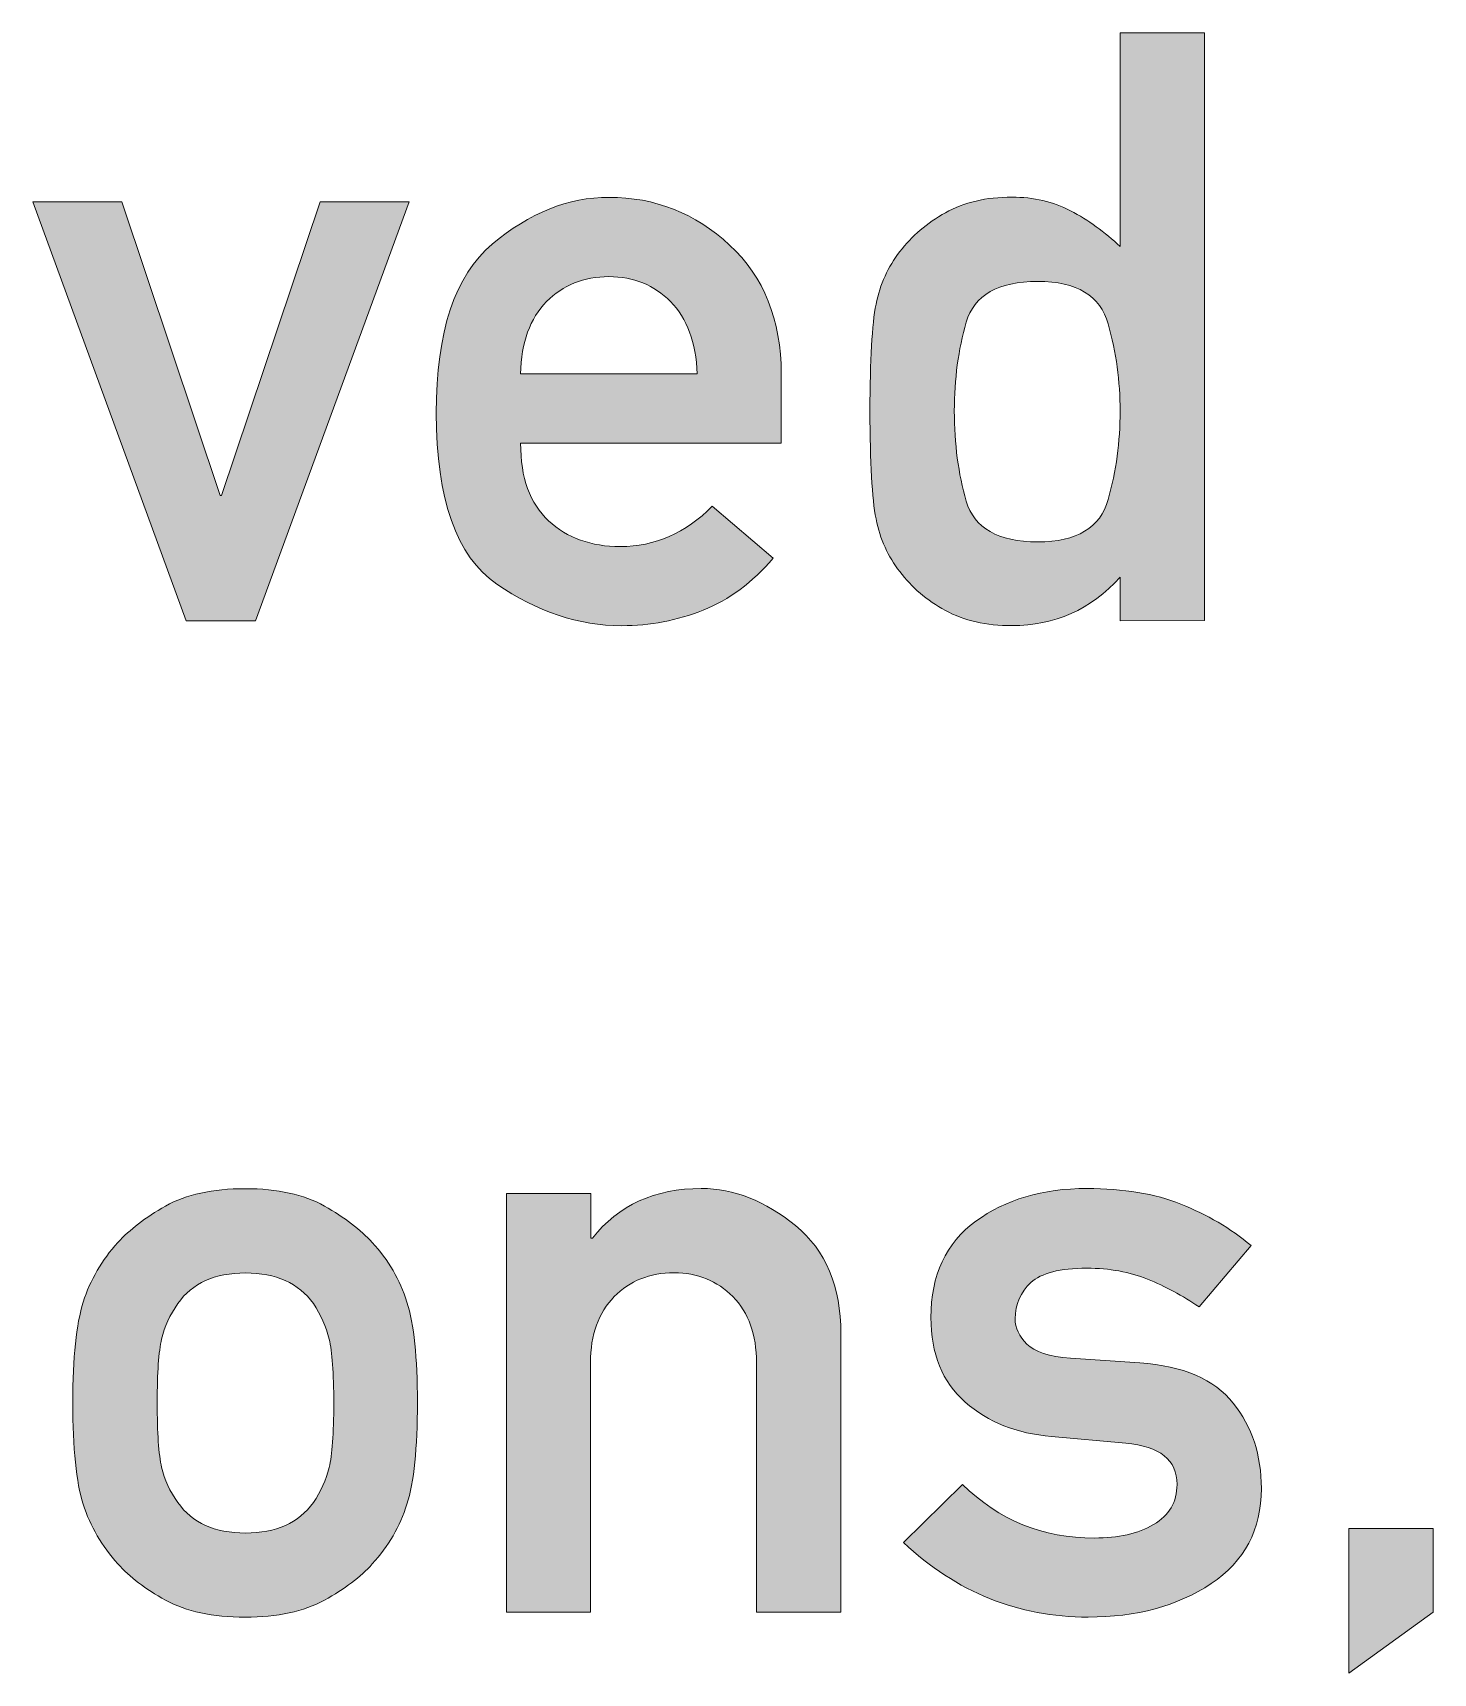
# Model space of a CAD drawing. Header units: inches. Extents: x 247 to 2765, y -1897 to -1110.
# Drawn here: x 2696.59 to 2703.76, y -1314.51 to -1306.1 of the extents above; entities that cross this region are included whole.
import ezdxf

# ---------------------------------------------------------------- set-up
doc = ezdxf.new("R2010")
doc.units = ezdxf.units.IN
doc.header["$MEASUREMENT"] = 0
doc.layers.add('Layer 1', color=7, linetype='Continuous')

# ---------------------------------------------------------------- blocks, each defined once
blk = doc.blocks.new('block 320')
at = {"layer": 'Layer 1', "true_color": 0x010101}
h = blk.add_hatch(color=18, dxfattribs=at)
h.dxf.hatch_style = 2
edge = h.paths.add_edge_path()
edge.add_spline(control_points=[(2702.1603, -1309.1149), (2702.1603, -1309.1149), (2702.1603, -1308.8917), (2702.1603, -1308.8917), (2702.0101, -1309.0577), (2701.8254, -1309.1397), (2701.6063, -1309.1397), (2701.474, -1309.1397), (2701.361, -1309.1139), (2701.2653, -1309.0622), (2701.1702, -1309.0102), (2701.0923, -1308.944), (2701.0317, -1308.8627), (2700.9711, -1308.787), (2700.9304, -1308.697), (2700.9097, -1308.593), (2700.8891, -1308.489), (2700.8787, -1308.3046), (2700.8787, -1308.0401), (2700.8787, -1307.7782), (2700.8891, -1307.596), (2700.9097, -1307.4933), (2700.9304, -1307.3907), (2700.9711, -1307.3007), (2701.0317, -1307.2236), (2701.0923, -1307.143), (2701.1709, -1307.0772), (2701.2653, -1307.0241), (2701.3607, -1306.971), (2701.474, -1306.9445), (2701.6063, -1306.9445), (2701.7169, -1306.9445), (2701.8172, -1306.9673), (2701.9067, -1307.0141), (2701.9963, -1307.0616), (2702.0811, -1307.123), (2702.161, -1307.1981), (2702.161, -1307.1981), (2702.161, -1306.1025), (2702.161, -1306.1025), (2702.161, -1306.1025), (2702.593, -1306.1025), (2702.593, -1306.1025), (2702.593, -1306.1025), (2702.593, -1309.1142), (2702.593, -1309.1142), (2702.593, -1309.1142), (2702.1603, -1309.1149), (2702.1603, -1309.1149), (2702.1603, -1309.1149), (2702.1603, -1309.1149), (2702.1603, -1309.1149)], knot_values=[0, 0, 0, 0, 1, 1, 1, 2, 2, 2, 3, 3, 3, 4, 4, 4, 5, 5, 5, 6, 6, 6, 7, 7, 7, 8, 8, 8, 9, 9, 9, 10, 10, 10, 11, 11, 11, 12, 12, 12, 13, 13, 13, 14, 14, 14, 15, 15, 15, 16, 16, 16, 17, 17, 17, 17], degree=3, periodic=1)
edge = h.paths.add_edge_path()
edge.add_spline(control_points=[(2701.7386, -1307.3765), (2701.5347, -1307.3765), (2701.4124, -1307.4461), (2701.3717, -1307.5853), (2701.3318, -1307.7252), (2701.3107, -1307.8761), (2701.3107, -1308.0401), (2701.3107, -1308.2089), (2701.3318, -1308.3618), (2701.3717, -1308.5017), (2701.4124, -1308.6409), (2701.5347, -1308.7105), (2701.7386, -1308.7105), (2701.9384, -1308.7105), (2702.0587, -1308.6381), (2702.0993, -1308.4934), (2702.14, -1308.3487), (2702.1603, -1308.1978), (2702.1603, -1308.0407), (2702.1603, -1307.8878), (2702.14, -1307.7396), (2702.0993, -1307.5943), (2702.0587, -1307.4489), (2701.9384, -1307.3765), (2701.7386, -1307.3765)], knot_values=[0, 0, 0, 0, 1, 1, 1, 2, 2, 2, 3, 3, 3, 4, 4, 4, 5, 5, 5, 6, 6, 6, 7, 7, 7, 8, 8, 8, 8], degree=3, periodic=1)
h = blk.add_hatch(color=18, dxfattribs=at)
h.dxf.hatch_style = 2
edge = h.paths.add_edge_path()
edge.add_spline(control_points=[(2700.424, -1308.2051), (2700.424, -1308.2051), (2699.0887, -1308.2051), (2699.0887, -1308.2051), (2699.0887, -1308.3822), (2699.1365, -1308.5144), (2699.2323, -1308.6026), (2699.3277, -1308.6908), (2699.4504, -1308.7349), (2699.5992, -1308.7349), (2699.777, -1308.7349), (2699.9341, -1308.666), (2700.0705, -1308.5282), (2700.0705, -1308.5282), (2700.3826, -1308.7949), (2700.3826, -1308.7949), (2700.2765, -1308.9189), (2700.157, -1309.0074), (2700.024, -1309.0605), (2699.891, -1309.1129), (2699.7518, -1309.1401), (2699.6068, -1309.1401), (2699.3863, -1309.1401), (2699.1734, -1309.0688), (2698.9667, -1308.9268), (2698.76, -1308.7842), (2698.6566, -1308.4924), (2698.6566, -1308.0514), (2698.6566, -1307.6332), (2698.7521, -1307.3452), (2698.9429, -1307.1853), (2699.1338, -1307.0255), (2699.3333, -1306.9455), (2699.5413, -1306.9455), (2699.777, -1306.9455), (2699.983, -1307.0265), (2700.1594, -1307.1898), (2700.3358, -1307.3531), (2700.424, -1307.5732), (2700.424, -1307.8502), (2700.424, -1307.8502), (2700.424, -1308.2051), (2700.424, -1308.2051), (2700.424, -1308.2051), (2700.424, -1308.2051), (2700.424, -1308.2051)], knot_values=[0, 0, 0, 0, 1, 1, 1, 2, 2, 2, 3, 3, 3, 4, 4, 4, 5, 5, 5, 6, 6, 6, 7, 7, 7, 8, 8, 8, 9, 9, 9, 10, 10, 10, 11, 11, 11, 12, 12, 12, 13, 13, 13, 14, 14, 14, 15, 15, 15, 15], degree=3, periodic=1)
edge = h.paths.add_edge_path()
edge.add_spline(control_points=[(2699.0887, -1307.8499), (2699.0887, -1307.8499), (2699.994, -1307.8499), (2699.994, -1307.8499), (2699.9864, -1307.6887), (2699.9417, -1307.5653), (2699.8569, -1307.4799), (2699.7732, -1307.3944), (2699.6681, -1307.3517), (2699.541, -1307.3517), (2699.4128, -1307.3517), (2699.3064, -1307.3944), (2699.2216, -1307.4799), (2699.1369, -1307.5653), (2699.0928, -1307.6887), (2699.0887, -1307.8499)], knot_values=[0, 0, 0, 0, 1, 1, 1, 2, 2, 2, 3, 3, 3, 4, 4, 4, 5, 5, 5, 5], degree=3, periodic=1)
h = blk.add_hatch(color=18, dxfattribs=at)
h.dxf.hatch_style = 2
h.paths.add_polyline_path([(2697.3751, -1309.1149), (2696.5896, -1306.9693), (2697.0464, -1306.9693), (2697.5487, -1308.4728), (2697.557, -1308.4728), (2698.0613, -1306.9693), (2698.5181, -1306.9693), (2697.7313, -1309.1149)])
h = blk.add_hatch(color=18, dxfattribs=at)
h.dxf.hatch_style = 2
edge = h.paths.add_edge_path()
edge.add_spline(control_points=[(2696.7942, -1313.1202), (2696.7942, -1312.8901), (2696.8121, -1312.7185), (2696.848, -1312.6055), (2696.8834, -1312.4925), (2696.943, -1312.3905), (2697.0257, -1312.2996), (2697.085, -1312.2348), (2697.1659, -1312.1728), (2697.27, -1312.1135), (2697.3744, -1312.0543), (2697.5108, -1312.0247), (2697.6782, -1312.0247), (2697.8436, -1312.0247), (2697.9793, -1312.0543), (2698.0834, -1312.1135), (2698.1874, -1312.1728), (2698.2694, -1312.2355), (2698.3287, -1312.2996), (2698.4113, -1312.3905), (2698.4706, -1312.4925), (2698.5064, -1312.6055), (2698.5429, -1312.7185), (2698.5602, -1312.8901), (2698.5602, -1313.1202), (2698.5602, -1313.3545), (2698.5423, -1313.5281), (2698.5064, -1313.6411), (2698.4709, -1313.7544), (2698.4113, -1313.8561), (2698.3287, -1313.947), (2698.2694, -1314.0135), (2698.1881, -1314.0752), (2698.0834, -1314.1331), (2697.978, -1314.1909), (2697.8429, -1314.2199), (2697.6782, -1314.2199), (2697.5101, -1314.2199), (2697.374, -1314.1909), (2697.27, -1314.1331), (2697.1659, -1314.0752), (2697.085, -1314.0132), (2697.0257, -1313.947), (2696.943, -1313.8561), (2696.8838, -1313.7541), (2696.848, -1313.6411), (2696.8118, -1313.5288), (2696.7942, -1313.3545), (2696.7942, -1313.1202)], knot_values=[0, 0, 0, 0, 1, 1, 1, 2, 2, 2, 3, 3, 3, 4, 4, 4, 5, 5, 5, 6, 6, 6, 7, 7, 7, 8, 8, 8, 9, 9, 9, 10, 10, 10, 11, 11, 11, 12, 12, 12, 13, 13, 13, 14, 14, 14, 15, 15, 15, 16, 16, 16, 16], degree=3, periodic=1)
edge = h.paths.add_edge_path()
edge.add_spline(control_points=[(2698.1316, -1313.124), (2698.1316, -1312.969), (2698.1237, -1312.8587), (2698.1078, -1312.7953), (2698.092, -1312.7319), (2698.0648, -1312.6706), (2698.0269, -1312.6127), (2697.9511, -1312.508), (2697.8353, -1312.4563), (2697.6796, -1312.4563), (2697.5211, -1312.4563), (2697.4061, -1312.508), (2697.333, -1312.6127), (2697.2917, -1312.6706), (2697.2638, -1312.7319), (2697.2493, -1312.7953), (2697.2348, -1312.8587), (2697.2269, -1312.9662), (2697.2269, -1313.1198), (2697.2269, -1313.2769), (2697.2345, -1313.3875), (2697.2493, -1313.4516), (2697.2638, -1313.5153), (2697.2917, -1313.576), (2697.333, -1313.6325), (2697.4061, -1313.7372), (2697.5211, -1313.7889), (2697.6796, -1313.7889), (2697.8353, -1313.7889), (2697.9518, -1313.7372), (2698.0269, -1313.6325), (2698.0648, -1313.576), (2698.0927, -1313.516), (2698.1078, -1313.4526), (2698.1233, -1313.3889), (2698.1316, -1313.28), (2698.1316, -1313.124)], knot_values=[0, 0, 0, 0, 1, 1, 1, 2, 2, 2, 3, 3, 3, 4, 4, 4, 5, 5, 5, 6, 6, 6, 7, 7, 7, 8, 8, 8, 9, 9, 9, 10, 10, 10, 11, 11, 11, 12, 12, 12, 12], degree=3, periodic=1)
h = blk.add_hatch(color=18, dxfattribs=at)
h.dxf.hatch_style = 2
edge = h.paths.add_edge_path()
edge.add_spline(control_points=[(2699.0163, -1314.1947), (2699.0163, -1314.1947), (2699.0163, -1312.0491), (2699.0163, -1312.0491), (2699.0163, -1312.0491), (2699.4483, -1312.0491), (2699.4483, -1312.0491), (2699.4483, -1312.0491), (2699.4483, -1312.2786), (2699.4483, -1312.2786), (2699.4483, -1312.2786), (2699.4566, -1312.2786), (2699.4566, -1312.2786), (2699.5903, -1312.1091), (2699.7763, -1312.0236), (2700.0147, -1312.0236), (2700.1814, -1312.0236), (2700.3423, -1312.0877), (2700.4974, -1312.2138), (2700.6517, -1312.3406), (2700.7299, -1312.5252), (2700.7299, -1312.7678), (2700.7299, -1312.7678), (2700.7299, -1314.194), (2700.7299, -1314.194), (2700.7299, -1314.194), (2700.2972, -1314.194), (2700.2972, -1314.194), (2700.2972, -1314.194), (2700.2972, -1312.9166), (2700.2972, -1312.9166), (2700.2972, -1312.7719), (2700.2576, -1312.6596), (2700.1763, -1312.5776), (2700.0957, -1312.4966), (2699.9954, -1312.4556), (2699.8755, -1312.4556), (2699.7508, -1312.4556), (2699.6485, -1312.4956), (2699.5686, -1312.5776), (2699.4876, -1312.6592), (2699.4469, -1312.7719), (2699.4469, -1312.9166), (2699.4469, -1312.9166), (2699.4469, -1314.194), (2699.4469, -1314.194), (2699.4469, -1314.194), (2699.0163, -1314.1947), (2699.0163, -1314.1947), (2699.0163, -1314.1947), (2699.0163, -1314.1947), (2699.0163, -1314.1947)], knot_values=[0, 0, 0, 0, 1, 1, 1, 2, 2, 2, 3, 3, 3, 4, 4, 4, 5, 5, 5, 6, 6, 6, 7, 7, 7, 8, 8, 8, 9, 9, 9, 10, 10, 10, 11, 11, 11, 12, 12, 12, 13, 13, 13, 14, 14, 14, 15, 15, 15, 16, 16, 16, 17, 17, 17, 17], degree=3, periodic=1)
h = blk.add_hatch(color=18, dxfattribs=at)
h.dxf.hatch_style = 2
edge = h.paths.add_edge_path()
edge.add_spline(control_points=[(2701.0503, -1313.8378), (2701.0503, -1313.8378), (2701.3521, -1313.5395), (2701.3521, -1313.5395), (2701.5395, -1313.7234), (2701.7648, -1313.8144), (2702.028, -1313.8144), (2702.1507, -1313.8144), (2702.2519, -1313.792), (2702.3319, -1313.7451), (2702.4114, -1313.699), (2702.4518, -1313.6311), (2702.4518, -1313.5395), (2702.4518, -1313.4147), (2702.3642, -1313.3438), (2702.1892, -1313.3286), (2702.1892, -1313.3286), (2701.8089, -1313.2935), (2701.8089, -1313.2935), (2701.6311, -1313.2797), (2701.4837, -1313.2211), (2701.3665, -1313.1178), (2701.2494, -1313.0144), (2701.1908, -1312.8704), (2701.1908, -1312.6851), (2701.1908, -1312.468), (2701.2673, -1312.3027), (2701.4203, -1312.1917), (2701.5729, -1312.0801), (2701.7634, -1312.0236), (2701.9901, -1312.0236), (2702.1775, -1312.0236), (2702.3381, -1312.0501), (2702.4717, -1312.1039), (2702.6054, -1312.1566), (2702.7253, -1312.2276), (2702.8321, -1312.3158), (2702.8321, -1312.3158), (2702.5648, -1312.6306), (2702.5648, -1312.6306), (2702.48, -1312.5728), (2702.3918, -1312.5245), (2702.3002, -1312.488), (2702.2092, -1312.4508), (2702.1059, -1312.4322), (2701.9901, -1312.4322), (2701.8523, -1312.4322), (2701.7565, -1312.4567), (2701.7035, -1312.5056), (2701.6497, -1312.5545), (2701.6225, -1312.6162), (2701.6225, -1312.6906), (2701.6225, -1312.7374), (2701.6432, -1312.7809), (2701.6825, -1312.8208), (2701.7224, -1312.8601), (2701.7968, -1312.8849), (2701.9064, -1312.8925), (2701.9064, -1312.8925), (2702.2619, -1312.9173), (2702.2619, -1312.9173), (2702.4838, -1312.9324), (2702.643, -1313.001), (2702.7394, -1313.1229), (2702.8362, -1313.2449), (2702.8841, -1313.3906), (2702.8841, -1313.5601), (2702.8841, -1313.771), (2702.798, -1313.9336), (2702.6264, -1314.048), (2702.4542, -1314.1623), (2702.244, -1314.2195), (2701.996, -1314.2195), (2701.638, -1314.2199), (2701.3231, -1314.0921), (2701.0503, -1313.8378)], knot_values=[0, 0, 0, 0, 1, 1, 1, 2, 2, 2, 3, 3, 3, 4, 4, 4, 5, 5, 5, 6, 6, 6, 7, 7, 7, 8, 8, 8, 9, 9, 9, 10, 10, 10, 11, 11, 11, 12, 12, 12, 13, 13, 13, 14, 14, 14, 15, 15, 15, 16, 16, 16, 17, 17, 17, 18, 18, 18, 19, 19, 19, 20, 20, 20, 21, 21, 21, 22, 22, 22, 23, 23, 23, 24, 24, 24, 25, 25, 25, 25], degree=3, periodic=1)
h = blk.add_hatch(color=18, dxfattribs=at)
h.dxf.hatch_style = 2
h.paths.add_polyline_path([(2703.3323, -1314.5068), (2703.3323, -1313.7648), (2703.7643, -1313.7648), (2703.7643, -1314.1947)])
at = {"layer": 'Layer 1', "lineweight": 0}
for points in [[(2697.3751, -1309.1149), (2696.5896, -1306.9693), (2697.0464, -1306.9693), (2697.5487, -1308.4728), (2697.557, -1308.4728), (2698.0613, -1306.9693), (2698.5181, -1306.9693), (2697.7313, -1309.1149), (2697.3751, -1309.1149)], [(2703.3323, -1314.5068), (2703.3323, -1313.7648), (2703.7643, -1313.7648), (2703.7643, -1314.1947), (2703.3323, -1314.5068)]]:
    blk.add_lwpolyline(points, dxfattribs=at)
for points, knots in [([(2702.1603, -1309.1149), (2702.1603, -1309.1149), (2702.1603, -1308.8917), (2702.1603, -1308.8917), (2702.0101, -1309.0577), (2701.8254, -1309.1397), (2701.6063, -1309.1397), (2701.474, -1309.1397), (2701.361, -1309.1139), (2701.2653, -1309.0622), (2701.1702, -1309.0102), (2701.0923, -1308.944), (2701.0317, -1308.8627), (2700.9711, -1308.787), (2700.9304, -1308.697), (2700.9097, -1308.593), (2700.8891, -1308.489), (2700.8787, -1308.3046), (2700.8787, -1308.0401), (2700.8787, -1307.7782), (2700.8891, -1307.596), (2700.9097, -1307.4933), (2700.9304, -1307.3907), (2700.9711, -1307.3007), (2701.0317, -1307.2236), (2701.0923, -1307.143), (2701.1709, -1307.0772), (2701.2653, -1307.0241), (2701.3607, -1306.971), (2701.474, -1306.9445), (2701.6063, -1306.9445), (2701.7169, -1306.9445), (2701.8172, -1306.9673), (2701.9067, -1307.0141), (2701.9963, -1307.0616), (2702.0811, -1307.123), (2702.161, -1307.1981), (2702.161, -1307.1981), (2702.161, -1306.1025), (2702.161, -1306.1025), (2702.161, -1306.1025), (2702.593, -1306.1025), (2702.593, -1306.1025), (2702.593, -1306.1025), (2702.593, -1309.1142), (2702.593, -1309.1142), (2702.593, -1309.1142), (2702.1603, -1309.1149), (2702.1603, -1309.1149), (2702.1603, -1309.1149), (2702.1603, -1309.1149), (2702.1603, -1309.1149)], [0, 0, 0, 0, 1, 1, 1, 2, 2, 2, 3, 3, 3, 4, 4, 4, 5, 5, 5, 6, 6, 6, 7, 7, 7, 8, 8, 8, 9, 9, 9, 10, 10, 10, 11, 11, 11, 12, 12, 12, 13, 13, 13, 14, 14, 14, 15, 15, 15, 16, 16, 16, 17, 17, 17, 17]), ([(2700.424, -1308.2051), (2700.424, -1308.2051), (2699.0887, -1308.2051), (2699.0887, -1308.2051), (2699.0887, -1308.3822), (2699.1365, -1308.5144), (2699.2323, -1308.6026), (2699.3277, -1308.6908), (2699.4504, -1308.7349), (2699.5992, -1308.7349), (2699.777, -1308.7349), (2699.9341, -1308.666), (2700.0705, -1308.5282), (2700.0705, -1308.5282), (2700.3826, -1308.7949), (2700.3826, -1308.7949), (2700.2765, -1308.9189), (2700.157, -1309.0074), (2700.024, -1309.0605), (2699.891, -1309.1129), (2699.7518, -1309.1401), (2699.6068, -1309.1401), (2699.3863, -1309.1401), (2699.1734, -1309.0688), (2698.9667, -1308.9268), (2698.76, -1308.7842), (2698.6566, -1308.4924), (2698.6566, -1308.0514), (2698.6566, -1307.6332), (2698.7521, -1307.3452), (2698.9429, -1307.1853), (2699.1338, -1307.0255), (2699.3333, -1306.9455), (2699.5413, -1306.9455), (2699.777, -1306.9455), (2699.983, -1307.0265), (2700.1594, -1307.1898), (2700.3358, -1307.3531), (2700.424, -1307.5732), (2700.424, -1307.8502), (2700.424, -1307.8502), (2700.424, -1308.2051), (2700.424, -1308.2051), (2700.424, -1308.2051), (2700.424, -1308.2051), (2700.424, -1308.2051)], [0, 0, 0, 0, 1, 1, 1, 2, 2, 2, 3, 3, 3, 4, 4, 4, 5, 5, 5, 6, 6, 6, 7, 7, 7, 8, 8, 8, 9, 9, 9, 10, 10, 10, 11, 11, 11, 12, 12, 12, 13, 13, 13, 14, 14, 14, 15, 15, 15, 15]), ([(2699.0887, -1307.8499), (2699.0887, -1307.8499), (2699.994, -1307.8499), (2699.994, -1307.8499), (2699.9864, -1307.6887), (2699.9417, -1307.5653), (2699.8569, -1307.4799), (2699.7732, -1307.3944), (2699.6681, -1307.3517), (2699.541, -1307.3517), (2699.4128, -1307.3517), (2699.3064, -1307.3944), (2699.2216, -1307.4799), (2699.1369, -1307.5653), (2699.0928, -1307.6887), (2699.0887, -1307.8499)], [0, 0, 0, 0, 1, 1, 1, 2, 2, 2, 3, 3, 3, 4, 4, 4, 5, 5, 5, 5]), ([(2701.7386, -1307.3765), (2701.5347, -1307.3765), (2701.4124, -1307.4461), (2701.3717, -1307.5853), (2701.3318, -1307.7252), (2701.3107, -1307.8761), (2701.3107, -1308.0401), (2701.3107, -1308.2089), (2701.3318, -1308.3618), (2701.3717, -1308.5017), (2701.4124, -1308.6409), (2701.5347, -1308.7105), (2701.7386, -1308.7105), (2701.9384, -1308.7105), (2702.0587, -1308.6381), (2702.0993, -1308.4934), (2702.14, -1308.3487), (2702.1603, -1308.1978), (2702.1603, -1308.0407), (2702.1603, -1307.8878), (2702.14, -1307.7396), (2702.0993, -1307.5943), (2702.0587, -1307.4489), (2701.9384, -1307.3765), (2701.7386, -1307.3765)], [0, 0, 0, 0, 1, 1, 1, 2, 2, 2, 3, 3, 3, 4, 4, 4, 5, 5, 5, 6, 6, 6, 7, 7, 7, 8, 8, 8, 8]), ([(2696.7942, -1313.1202), (2696.7942, -1312.8901), (2696.8121, -1312.7185), (2696.848, -1312.6055), (2696.8834, -1312.4925), (2696.943, -1312.3905), (2697.0257, -1312.2996), (2697.085, -1312.2348), (2697.1659, -1312.1728), (2697.27, -1312.1135), (2697.3744, -1312.0543), (2697.5108, -1312.0247), (2697.6782, -1312.0247), (2697.8436, -1312.0247), (2697.9793, -1312.0543), (2698.0834, -1312.1135), (2698.1874, -1312.1728), (2698.2694, -1312.2355), (2698.3287, -1312.2996), (2698.4113, -1312.3905), (2698.4706, -1312.4925), (2698.5064, -1312.6055), (2698.5429, -1312.7185), (2698.5602, -1312.8901), (2698.5602, -1313.1202), (2698.5602, -1313.3545), (2698.5423, -1313.5281), (2698.5064, -1313.6411), (2698.4709, -1313.7544), (2698.4113, -1313.8561), (2698.3287, -1313.947), (2698.2694, -1314.0135), (2698.1881, -1314.0752), (2698.0834, -1314.1331), (2697.978, -1314.1909), (2697.8429, -1314.2199), (2697.6782, -1314.2199), (2697.5101, -1314.2199), (2697.374, -1314.1909), (2697.27, -1314.1331), (2697.1659, -1314.0752), (2697.085, -1314.0132), (2697.0257, -1313.947), (2696.943, -1313.8561), (2696.8838, -1313.7541), (2696.848, -1313.6411), (2696.8118, -1313.5288), (2696.7942, -1313.3545), (2696.7942, -1313.1202)], [0, 0, 0, 0, 1, 1, 1, 2, 2, 2, 3, 3, 3, 4, 4, 4, 5, 5, 5, 6, 6, 6, 7, 7, 7, 8, 8, 8, 9, 9, 9, 10, 10, 10, 11, 11, 11, 12, 12, 12, 13, 13, 13, 14, 14, 14, 15, 15, 15, 16, 16, 16, 16]), ([(2699.0163, -1314.1947), (2699.0163, -1314.1947), (2699.0163, -1312.0491), (2699.0163, -1312.0491), (2699.0163, -1312.0491), (2699.4483, -1312.0491), (2699.4483, -1312.0491), (2699.4483, -1312.0491), (2699.4483, -1312.2786), (2699.4483, -1312.2786), (2699.4483, -1312.2786), (2699.4566, -1312.2786), (2699.4566, -1312.2786), (2699.5903, -1312.1091), (2699.7763, -1312.0236), (2700.0147, -1312.0236), (2700.1814, -1312.0236), (2700.3423, -1312.0877), (2700.4974, -1312.2138), (2700.6517, -1312.3406), (2700.7299, -1312.5252), (2700.7299, -1312.7678), (2700.7299, -1312.7678), (2700.7299, -1314.194), (2700.7299, -1314.194), (2700.7299, -1314.194), (2700.2972, -1314.194), (2700.2972, -1314.194), (2700.2972, -1314.194), (2700.2972, -1312.9166), (2700.2972, -1312.9166), (2700.2972, -1312.7719), (2700.2576, -1312.6596), (2700.1763, -1312.5776), (2700.0957, -1312.4966), (2699.9954, -1312.4556), (2699.8755, -1312.4556), (2699.7508, -1312.4556), (2699.6485, -1312.4956), (2699.5686, -1312.5776), (2699.4876, -1312.6592), (2699.4469, -1312.7719), (2699.4469, -1312.9166), (2699.4469, -1312.9166), (2699.4469, -1314.194), (2699.4469, -1314.194), (2699.4469, -1314.194), (2699.0163, -1314.1947), (2699.0163, -1314.1947), (2699.0163, -1314.1947), (2699.0163, -1314.1947), (2699.0163, -1314.1947)], [0, 0, 0, 0, 1, 1, 1, 2, 2, 2, 3, 3, 3, 4, 4, 4, 5, 5, 5, 6, 6, 6, 7, 7, 7, 8, 8, 8, 9, 9, 9, 10, 10, 10, 11, 11, 11, 12, 12, 12, 13, 13, 13, 14, 14, 14, 15, 15, 15, 16, 16, 16, 17, 17, 17, 17]), ([(2701.0503, -1313.8378), (2701.0503, -1313.8378), (2701.3521, -1313.5395), (2701.3521, -1313.5395), (2701.5395, -1313.7234), (2701.7648, -1313.8144), (2702.028, -1313.8144), (2702.1507, -1313.8144), (2702.2519, -1313.792), (2702.3319, -1313.7451), (2702.4114, -1313.699), (2702.4518, -1313.6311), (2702.4518, -1313.5395), (2702.4518, -1313.4147), (2702.3642, -1313.3438), (2702.1892, -1313.3286), (2702.1892, -1313.3286), (2701.8089, -1313.2935), (2701.8089, -1313.2935), (2701.6311, -1313.2797), (2701.4837, -1313.2211), (2701.3665, -1313.1178), (2701.2494, -1313.0144), (2701.1908, -1312.8704), (2701.1908, -1312.6851), (2701.1908, -1312.468), (2701.2673, -1312.3027), (2701.4203, -1312.1917), (2701.5729, -1312.0801), (2701.7634, -1312.0236), (2701.9901, -1312.0236), (2702.1775, -1312.0236), (2702.3381, -1312.0501), (2702.4717, -1312.1039), (2702.6054, -1312.1566), (2702.7253, -1312.2276), (2702.8321, -1312.3158), (2702.8321, -1312.3158), (2702.5648, -1312.6306), (2702.5648, -1312.6306), (2702.48, -1312.5728), (2702.3918, -1312.5245), (2702.3002, -1312.488), (2702.2092, -1312.4508), (2702.1059, -1312.4322), (2701.9901, -1312.4322), (2701.8523, -1312.4322), (2701.7565, -1312.4567), (2701.7035, -1312.5056), (2701.6497, -1312.5545), (2701.6225, -1312.6162), (2701.6225, -1312.6906), (2701.6225, -1312.7374), (2701.6432, -1312.7809), (2701.6825, -1312.8208), (2701.7224, -1312.8601), (2701.7968, -1312.8849), (2701.9064, -1312.8925), (2701.9064, -1312.8925), (2702.2619, -1312.9173), (2702.2619, -1312.9173), (2702.4838, -1312.9324), (2702.643, -1313.001), (2702.7394, -1313.1229), (2702.8362, -1313.2449), (2702.8841, -1313.3906), (2702.8841, -1313.5601), (2702.8841, -1313.771), (2702.798, -1313.9336), (2702.6264, -1314.048), (2702.4542, -1314.1623), (2702.244, -1314.2195), (2701.996, -1314.2195), (2701.638, -1314.2199), (2701.3231, -1314.0921), (2701.0503, -1313.8378)], [0, 0, 0, 0, 1, 1, 1, 2, 2, 2, 3, 3, 3, 4, 4, 4, 5, 5, 5, 6, 6, 6, 7, 7, 7, 8, 8, 8, 9, 9, 9, 10, 10, 10, 11, 11, 11, 12, 12, 12, 13, 13, 13, 14, 14, 14, 15, 15, 15, 16, 16, 16, 17, 17, 17, 18, 18, 18, 19, 19, 19, 20, 20, 20, 21, 21, 21, 22, 22, 22, 23, 23, 23, 24, 24, 24, 25, 25, 25, 25]), ([(2698.1316, -1313.124), (2698.1316, -1312.969), (2698.1237, -1312.8587), (2698.1078, -1312.7953), (2698.092, -1312.7319), (2698.0648, -1312.6706), (2698.0269, -1312.6127), (2697.9511, -1312.508), (2697.8353, -1312.4563), (2697.6796, -1312.4563), (2697.5211, -1312.4563), (2697.4061, -1312.508), (2697.333, -1312.6127), (2697.2917, -1312.6706), (2697.2638, -1312.7319), (2697.2493, -1312.7953), (2697.2348, -1312.8587), (2697.2269, -1312.9662), (2697.2269, -1313.1198), (2697.2269, -1313.2769), (2697.2345, -1313.3875), (2697.2493, -1313.4516), (2697.2638, -1313.5153), (2697.2917, -1313.576), (2697.333, -1313.6325), (2697.4061, -1313.7372), (2697.5211, -1313.7889), (2697.6796, -1313.7889), (2697.8353, -1313.7889), (2697.9518, -1313.7372), (2698.0269, -1313.6325), (2698.0648, -1313.576), (2698.0927, -1313.516), (2698.1078, -1313.4526), (2698.1233, -1313.3889), (2698.1316, -1313.28), (2698.1316, -1313.124)], [0, 0, 0, 0, 1, 1, 1, 2, 2, 2, 3, 3, 3, 4, 4, 4, 5, 5, 5, 6, 6, 6, 7, 7, 7, 8, 8, 8, 9, 9, 9, 10, 10, 10, 11, 11, 11, 12, 12, 12, 12])]:
    blk.add_open_spline(points, degree=3, knots=knots, dxfattribs=at)
blk = doc.blocks.new('block 316')
at = {"layer": 'Layer 1'}
blk.add_blockref('block 320', (0, 0), dxfattribs=at)

msp = doc.modelspace()

# ---------------------------------------------------------------- block references
at = {"layer": 'Layer 1'}
msp.add_blockref('block 316', (0, 0), dxfattribs=at)

doc.saveas('drawing.dxf')
